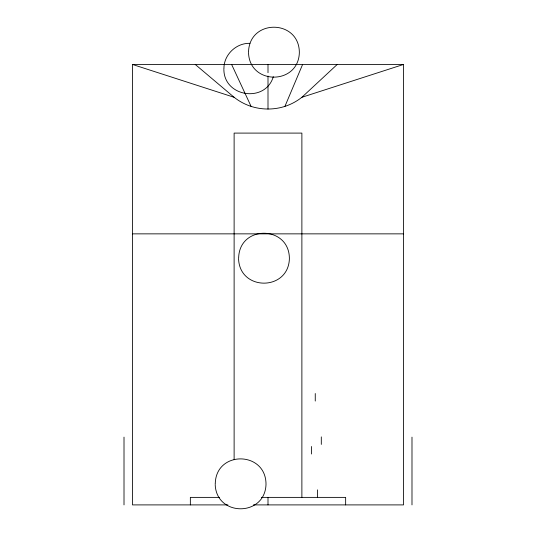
<?xml version="1.0" encoding="UTF-8"?>
<svg xmlns="http://www.w3.org/2000/svg" width="536" height="536" viewBox="0 0 536 536"><rect width="100%" height="100%" fill="white"/><g stroke="black" fill="none" stroke-linecap="round" stroke-linejoin="round"><path stroke-width="0.8" d="M248.61 52.2L248.53 52.2C249.14 18.472 299.591 19.122 299.343 52.856C298.21 85.211 249.669 85.211 248.537 52.856M284.938 106.336L302.612 64.454M273.306 76.702C265.407 103.287 223.894 97.063 223.874 69.392M227.927 504.899L132.479 504.899L132.479 64.454L234.118 97.291A54.572 54.572 0 0 0 250.064 106.048C261.601 110.014 274.399 110.014 285.936 106.048A54.572 54.572 0 0 0 301.882 97.291L337.231 64.454M301.882 97.291L403.521 64.454L403.521 504.899L253.394 504.899M249.93 43.336C236.162 42.867 223.666 54.893 223.941 68.735L223.867 68.735M132.479 64.454L403.521 64.454M132.479 233.857L403.521 233.857M238.567 258.225L238.647 258.225C239.069 224.47 289.688 225.174 289.38 258.881C288.247 291.229 239.706 291.229 238.58 258.881M215.191 483.867L215.271 483.867C215.693 450.113 266.312 450.816 266.003 484.524C264.871 516.872 216.33 516.872 215.197 484.524M219.579 497.381L190.354 497.381L190.354 504.899M261.32 497.381L345.646 497.381L345.646 504.899M195.238 64.454L234.118 97.291M231.619 64.454L251.062 106.336M411.99 437.142L411.99 504.899M321.305 436.894L321.305 444.411M317.459 489.857L317.459 497.381M315.255 393.525L315.255 401.049M311.409 446.495L311.409 454.012M301.882 497.381L301.882 133.096L234.118 133.096L234.118 459.694M268 64.454L268 72.722M268 76.025L268 109.076M268 497.381L268 504.899M124.01 437.142L124.01 504.899"/></g></svg>
